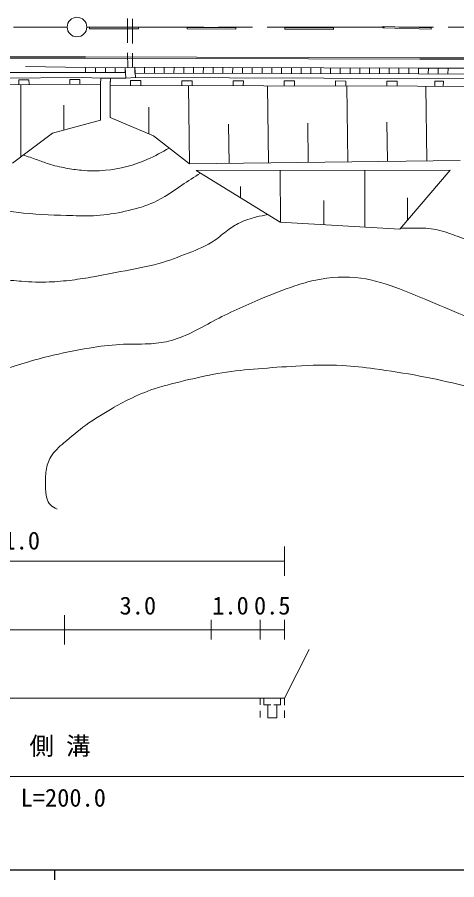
# Model space of a CAD drawing. Units: millimetres, scale not verified. Extents: x 40000 to 680000, y 20000 to 380000.
# Drawn here: x 164182 to 209147, y 204000 to 292224 of the extents above; entities that cross this region are included whole.
import ezdxf
from ezdxf.enums import TextEntityAlignment as Align

# ---------------------------------------------------------------- set-up
doc = ezdxf.new("R2010")
doc.units = ezdxf.units.MM
doc.header["$LTSCALE"] = 1000
doc.linetypes.add('CHAIN', pattern=[18.5, 12, -1.5, 3.5, -1.5])
for name, color, linetype, lineweight in [('M-BGD', 7, 'Continuous', 13), ('M-BMK', 2, 'CHAIN', 13), ('M-STR-HTXT', 7, 'Continuous', 13), ('M-STR-STR3', 7, 'Continuous', 13), ('M-TTL-BAND', 7, 'Continuous', 25)]:
    doc.layers.add(name, color=color, linetype=linetype, lineweight=lineweight)
doc.styles.add('ＭＳ ゴシック', font='')
doc.styles.get('ＭＳ ゴシック').set_extended_font_data('MS Gothic')

msp = doc.modelspace()

# ---------------------------------------------------------------- linework, layer by layer
at = {"layer": 'M-BGD'}
for p, q in [((175477, 292095), (175478, 289600)), ((175963, 292069), (175963, 289545)), ((171590, 291201), (176580, 291191)), ((171590, 291051), (171590, 291201)), ((176580, 291191), (176580, 291041)), ((181581, 291180), (186559, 291163)), ((181581, 291030), (181581, 291180)), ((186559, 291163), (186559, 291013)), ((191572, 291148), (196548, 291134)), ((191572, 290998), (191572, 291148)), ((201572, 291137), (201596, 291285)), ((201610, 291283), (201585, 291135)), ((201596, 291285), (201593, 291135)), ((201596, 291285), (201610, 291283)), ((206540, 291155), (201596, 291285)), ((206536, 291005), (206540, 291155)), ((176580, 291041), (171590, 291051)), ((186559, 291013), (181581, 291030)), ((196548, 290984), (191572, 290998)), ((196548, 291134), (196548, 290984)), ((201585, 291135), (201572, 291137)), ((201593, 291135), (206536, 291005)), ((175478, 288590), (175479, 287076)), ((175964, 288564), (175964, 287098)), ((171163, 288183), (122382, 288190)), ((171163, 288033), (122382, 288040)), ((205357, 288085), (171163, 288183)), ((205357, 287935), (171163, 288033)), ((219978, 288053), (205357, 288085)), ((219977, 287903), (205357, 287935)), ((165025, 287178), (171156, 287070)), ((171156, 287070), (171155, 286570)), ((171156, 287070), (175237, 287064)), ((172176, 287069), (172176, 286569)), ((173197, 287067), (173196, 286567)), ((174217, 287066), (174216, 286566)), ((176217, 287110), (175237, 287064)), ((175237, 287064), (175237, 286564)), ((175237, 287064), (175286, 286005)), ((176217, 287110), (176215, 286510)), ((176266, 286050), (176217, 287110)), ((176217, 287110), (205235, 287029)), ((177218, 287107), (177216, 286507)), ((178218, 287104), (178217, 286504)), ((179219, 287101), (179217, 286501)), ((180220, 287099), (180218, 286499)), ((181220, 287096), (181218, 286496)), ((182221, 287093), (182219, 286493)), ((183221, 287090), (183220, 286490)), ((184222, 287087), (184220, 286487)), ((185223, 287085), (185221, 286485)), ((186223, 287082), (186221, 286482)), ((187224, 287079), (187222, 286479)), ((188224, 287076), (188223, 286476)), ((189225, 287073), (189223, 286473)), ((190226, 287071), (190224, 286471)), ((191226, 287068), (191225, 286468)), ((192227, 287065), (192225, 286465)), ((193227, 287062), (193226, 286462)), ((194228, 287060), (194226, 286460)), ((195229, 287057), (195227, 286457)), ((196229, 287054), (196228, 286454)), ((197230, 287051), (197228, 286451)), ((198230, 287048), (198229, 286448)), ((199231, 287046), (199229, 286446)), ((200232, 287043), (200230, 286443)), ((201232, 287040), (201231, 286440)), ((202233, 287037), (202231, 286437)), ((203233, 287034), (203232, 286434)), ((204234, 287032), (204232, 286432)), ((205235, 287029), (205233, 286429)), ((205236, 287029), (205233, 286429)), ((205235, 287029), (218313, 286962)), ((206242, 287024), (206239, 286424)), ((207248, 287019), (207245, 286419)), ((208254, 287013), (208251, 286413)), ((171155, 286570), (120529, 286650)), ((170901, 286052), (120530, 285710)), ((169554, 285856), (170597, 285862)), ((169554, 285856), (169557, 285356)), ((170597, 285862), (170600, 285363)), ((170901, 286052), (172732, 285994)), ((171155, 286570), (175237, 286564)), ((172732, 285994), (172687, 285376)), ((175286, 286005), (172732, 285994)), ((173678, 285243), (173716, 285998)), ((175286, 286005), (176266, 286050)), ((176215, 286510), (205233, 286429)), ((176266, 286050), (205162, 285961)), ((205162, 285961), (218308, 285883)), ((205233, 286429), (218310, 286362)), ((172687, 285376), (120531, 285036)), ((164339, 285822), (165382, 285829)), ((164339, 285822), (164342, 285322)), ((164544, 277954), (164542, 285323)), ((165382, 285829), (165385, 285329)), ((172714, 281691), (172714, 285669)), ((205140, 285189), (173678, 285243)), ((173691, 285674), (173691, 281970)), ((175777, 285740), (175776, 285240)), ((175777, 285740), (176825, 285738)), ((176825, 285738), (176824, 285238)), ((181020, 285731), (181019, 285231)), ((181020, 285731), (182069, 285729)), ((181693, 285230), (181800, 277218)), ((182069, 285729), (182068, 285229)), ((186264, 285722), (186263, 285222)), ((186264, 285722), (187313, 285720)), ((187313, 285720), (187312, 285220)), ((189899, 277326), (189793, 285216)), ((191507, 285713), (191507, 285213)), ((191507, 285713), (192556, 285711)), ((192556, 285711), (192555, 285211)), ((196751, 285704), (196750, 285204)), ((196751, 285704), (197800, 285702)), ((197800, 285702), (197799, 285202)), ((197998, 277434), (197894, 285202)), ((201995, 285694), (201994, 285194)), ((201995, 285694), (203043, 285693)), ((203043, 285693), (203042, 285193)), ((218308, 285099), (205140, 285189)), ((206097, 277543), (205995, 285183)), ((206899, 285677), (206896, 285177)), ((206899, 285677), (207777, 285671)), ((207777, 285671), (207773, 285171)), ((168943, 280662), (168942, 283243)), ((177658, 280294), (177651, 283039)), ((167779, 280364), (172714, 281691)), ((173691, 281970), (178137, 280078)), ((202048, 277488), (201994, 281488)), ((185849, 277272), (185796, 281271)), ((193949, 277380), (193895, 281380)), ((163680, 277310), (167779, 280364)), ((178137, 280078), (181800, 277218)), ((181800, 277218), (209493, 277588)), ((208466, 276583), (182491, 276551)), ((182491, 276551), (191074, 271247)), ((191091, 276562), (191101, 271245)), ((199746, 276572), (199740, 270746)), ((203323, 270539), (208466, 276583)), ((187029, 273746), (187027, 274923)), ((204091, 271442), (204093, 273763)), ((195540, 270989), (195543, 273493)), ((191074, 271247), (203323, 270539))]:
    msp.add_line(p, q, dxfattribs=at)
msp.add_circle((170295, 291224), 1000, dxfattribs=at)
for points, knots in [([(164788, 278136), (165256, 277982), (165724, 277829), (166187, 277660), (166584, 277515), (166977, 277359), (167379, 277230), (167962, 277042), (168563, 276911), (169167, 276799), (169694, 276702), (170223, 276618), (170756, 276568), (171568, 276491), (172389, 276492), (173205, 276568), (174687, 276705), (176153, 277089), (177508, 277693), (178267, 278031), (178991, 278439), (179714, 278846)], [0, 0, 0, 0, 1, 1, 1, 2, 2, 2, 3, 3, 3, 4, 4, 4, 5, 5, 5, 6, 6, 6, 7, 7, 7, 7]), ([(161014, 272930), (161600, 272773), (162185, 272616), (162778, 272496), (163455, 272359), (164142, 272268), (164830, 272198), (166502, 272028), (168179, 271975), (169862, 271933), (170801, 271910), (171743, 271890), (172675, 271966), (173655, 272047), (174624, 272235), (175588, 272463), (176473, 272672), (177354, 272915), (178170, 273291), (179178, 273754), (180089, 274421), (181017, 275045), (181649, 275470), (182290, 275875), (182930, 276279)], [0, 0, 0, 0, 1, 1, 1, 2, 2, 2, 3, 3, 3, 4, 4, 4, 5, 5, 5, 6, 6, 6, 7, 7, 7, 8, 8, 8, 8]), ([(203413, 270646), (204008, 270653), (204603, 270660), (205199, 270662), (205554, 270663), (205910, 270663), (206262, 270629), (206955, 270562), (207634, 270366), (208298, 270146), (208895, 269949), (209481, 269732), (210058, 269490), (210812, 269175), (211553, 268816), (212245, 268382), (212645, 268131), (213030, 267854), (213448, 267632), (214042, 267316), (214704, 267108), (215372, 267040), (215979, 266979), (216591, 267032), (217201, 267075), (218274, 267150), (219342, 267194), (220410, 267282), (221965, 267410), (223521, 267633), (225034, 268007), (226253, 268307), (227446, 268706), (228636, 269115), (229685, 269475), (230732, 269843), (231729, 270319), (232527, 270699), (233292, 271147), (234075, 271561), (235054, 272078), (236061, 272540), (237078, 272976), (238740, 273688), (240431, 274330), (242123, 274971)], [0, 0, 0, 0, 1, 1, 1, 2, 2, 2, 3, 3, 3, 4, 4, 4, 5, 5, 5, 6, 6, 6, 7, 7, 7, 8, 8, 8, 9, 9, 9, 10, 10, 10, 11, 11, 11, 12, 12, 12, 13, 13, 13, 14, 14, 14, 15, 15, 15, 15]), ([(149703, 244227), (149435, 244511), (149168, 244796), (148875, 245055), (148540, 245350), (148173, 245612), (147849, 245915), (146999, 246710), (146451, 247787), (145830, 248795), (145394, 249501), (144923, 250173), (144572, 250914), (144209, 251679), (143975, 252518), (143877, 253363), (143822, 253836), (143809, 254311), (143844, 254787), (143876, 255227), (143948, 255668), (144108, 256077), (144414, 256858), (145039, 257527), (145763, 257964), (146281, 258277), (146850, 258470), (147419, 258659), (147863, 258807), (148308, 258952), (148743, 259123), (149426, 259392), (150082, 259724), (150729, 260083), (151364, 260435), (151989, 260812), (152516, 261308), (152784, 261559), (153027, 261842), (153311, 262069), (153736, 262409), (154253, 262625), (154734, 262897), (155416, 263281), (156027, 263776), (156708, 264142), (157343, 264483), (158039, 264712), (158739, 264916), (159384, 265103), (160032, 265270), (160692, 265346), (161283, 265414), (161883, 265410), (162480, 265379), (163200, 265342), (163914, 265267), (164632, 265214), (165567, 265145), (166508, 265114), (167445, 265147), (168231, 265176), (169015, 265249), (169796, 265346), (170527, 265437), (171255, 265549), (171980, 265677), (172909, 265841), (173832, 266031), (174761, 266207), (176070, 266455), (177390, 266674), (178667, 267034), (179688, 267323), (180682, 267701), (181679, 268094), (182623, 268464), (183570, 268847), (184394, 269418), (184850, 269734), (185270, 270108), (185718, 270444), (186103, 270733), (186511, 270994), (186942, 271205), (187488, 271472), (188072, 271658), (188664, 271801), (189038, 271892), (189416, 271965), (189793, 272039)], [0, 0, 0, 0, 1, 1, 1, 2, 2, 2, 3, 3, 3, 4, 4, 4, 5, 5, 5, 6, 6, 6, 7, 7, 7, 8, 8, 8, 9, 9, 9, 10, 10, 10, 11, 11, 11, 12, 12, 12, 13, 13, 13, 14, 14, 14, 15, 15, 15, 16, 16, 16, 17, 17, 17, 18, 18, 18, 19, 19, 19, 20, 20, 20, 21, 21, 21, 22, 22, 22, 23, 23, 23, 24, 24, 24, 25, 25, 25, 26, 26, 26, 27, 27, 27, 28, 28, 28, 29, 29, 29, 30, 30, 30, 30]), ([(158336, 244523), (157873, 245162), (157409, 245802), (157049, 246505), (156797, 246997), (156595, 247520), (156486, 248061), (156301, 248981), (156386, 249951), (156619, 250874), (156823, 251681), (157140, 252453), (157612, 253125), (158111, 253836), (158784, 254436), (159532, 254880), (160296, 255333), (161139, 255622), (161981, 255906), (163759, 256504), (165535, 257073), (167344, 257528), (168729, 257876), (170133, 258158), (171548, 258388), (172591, 258559), (173640, 258701), (174693, 258753), (175672, 258800), (176654, 258768), (177639, 258819), (178319, 258854), (179001, 258928), (179658, 259084), (181273, 259467), (182739, 260347), (184226, 261136), (185822, 261983), (187442, 262726), (189092, 263420), (190234, 263900), (191390, 264356), (192568, 264744), (193275, 264977), (193989, 265186), (194719, 265340), (196225, 265658), (197798, 265745), (199320, 265538), (200683, 265354), (202005, 264934), (203293, 264446), (204198, 264104), (205085, 263728), (205974, 263354), (208561, 262265), (211155, 261194), (213753, 260110), (214583, 259763), (215413, 259416), (216269, 259150), (217512, 258763), (218808, 258550), (220109, 258388), (222135, 258137), (224174, 258012), (226199, 258124), (227117, 258174), (228031, 258273), (228947, 258388), (230786, 258621), (232631, 258920), (234376, 259514), (235732, 259975), (237029, 260615), (238315, 261268), (240478, 262368), (242613, 263508), (244836, 264446), (245738, 264827), (246655, 265174), (247583, 265505), (248515, 265837), (249459, 266153), (250430, 266300), (251181, 266414), (251949, 266426), (252714, 266432), (253866, 266441), (255013, 266434), (256157, 266498), (258268, 266617), (260365, 266980), (262479, 267194), (264141, 267362), (265814, 267437), (267478, 267359), (268759, 267299), (270036, 267147), (271313, 266995)], [0, 0, 0, 0, 1, 1, 1, 2, 2, 2, 3, 3, 3, 4, 4, 4, 5, 5, 5, 6, 6, 6, 7, 7, 7, 8, 8, 8, 9, 9, 9, 10, 10, 10, 11, 11, 11, 12, 12, 12, 13, 13, 13, 14, 14, 14, 15, 15, 15, 16, 16, 16, 17, 17, 17, 18, 18, 18, 19, 19, 19, 20, 20, 20, 21, 21, 21, 22, 22, 22, 23, 23, 23, 24, 24, 24, 25, 25, 25, 26, 26, 26, 27, 27, 27, 28, 28, 28, 29, 29, 29, 30, 30, 30, 31, 31, 31, 32, 32, 32, 33, 33, 33, 33]), ([(168256, 241912), (168010, 242036), (167764, 242160), (167580, 242351), (167404, 242534), (167285, 242777), (167209, 243027), (167082, 243441), (167074, 243872), (167069, 244301), (167062, 244825), (167059, 245346), (167141, 245865), (167217, 246349), (167368, 246832), (167614, 247250), (167948, 247817), (168457, 248266), (168965, 248702), (169697, 249332), (170426, 249936), (171195, 250493), (172057, 251117), (172970, 251682), (173898, 252216), (174475, 252548), (175057, 252868), (175654, 253162), (176475, 253565), (177322, 253918), (178188, 254209), (179348, 254599), (180542, 254878), (181735, 255155), (182868, 255418), (184001, 255680), (185147, 255864), (186365, 256061), (187598, 256170), (188830, 256270), (190113, 256374), (191395, 256466), (192681, 256540), (194268, 256631), (195860, 256694), (197444, 256608), (198540, 256548), (199632, 256416), (200721, 256270), (202282, 256060), (203837, 255818), (205383, 255527), (206868, 255247), (208344, 254920), (209809, 254547), (210484, 254375), (211157, 254193), (211836, 254040), (213248, 253722), (214687, 253530), (216126, 253365), (217678, 253186), (219230, 253037), (220789, 252925), (223160, 252755), (225546, 252668), (227917, 252824), (229547, 252931), (231170, 253153), (232781, 253432), (234741, 253771), (236682, 254195), (238626, 254614), (240007, 254912), (241389, 255208), (242748, 255594), (243720, 255871), (244681, 256194), (245619, 256574), (246653, 256992), (247658, 257479), (248693, 257891), (249969, 258400), (251290, 258794), (252612, 259175), (253419, 259408), (254227, 259635), (255045, 259817), (255848, 259996), (256662, 260132), (257477, 260256), (258610, 260430), (259745, 260582), (260889, 260662), (261901, 260732), (262920, 260746), (263930, 260662), (265144, 260560), (266344, 260316), (267544, 260087), (268904, 259828), (270265, 259587), (271626, 259347)], [0, 0, 0, 0, 1, 1, 1, 2, 2, 2, 3, 3, 3, 4, 4, 4, 5, 5, 5, 6, 6, 6, 7, 7, 7, 8, 8, 8, 9, 9, 9, 10, 10, 10, 11, 11, 11, 12, 12, 12, 13, 13, 13, 14, 14, 14, 15, 15, 15, 16, 16, 16, 17, 17, 17, 18, 18, 18, 19, 19, 19, 20, 20, 20, 21, 21, 21, 22, 22, 22, 23, 23, 23, 24, 24, 24, 25, 25, 25, 26, 26, 26, 27, 27, 27, 28, 28, 28, 29, 29, 29, 30, 30, 30, 31, 31, 31, 32, 32, 32, 33, 33, 33, 34, 34, 34, 34])]:
    msp.add_open_spline(points, degree=3, knots=knots, dxfattribs=at)
at = {"layer": 'M-BMK'}
for p, q in [((71295, 291224), (169236, 291224)), ((171265, 291224), (269295, 291224))]:
    msp.add_line(p, q, dxfattribs=at)
at = {"layer": 'M-STR-HTXT'}
for p, q in [((191525, 235078), (191525, 238078)), ((136525, 236578), (191525, 236578)), ((169025, 231078), (169025, 228078)), ((184025, 230578), (184025, 228578)), ((189025, 230578), (189025, 228578)), ((191525, 228578), (191525, 230578)), ((169025, 229578), (154025, 229578)), ((184025, 229578), (169025, 229578)), ((184025, 229578), (189025, 229578)), ((191525, 229578), (189025, 229578)), ((194050, 227565), (191525, 222578)), ((189025, 222578), (151525, 222578)), ((189025, 222578), (191025, 222578)), ((189025, 222578), (189025, 221888)), ((189425, 222578), (189425, 221880)), ((191525, 222578), (191025, 222578)), ((191125, 222578), (191125, 221880)), ((191525, 222578), (191525, 221854)), ((189425, 221880), (189825, 221880)), ((189825, 221880), (190111, 221880)), ((189825, 221880), (189825, 220578)), ((190439, 221880), (190725, 221880)), ((191125, 221880), (190725, 221880)), ((190725, 221880), (190725, 220578)), ((189025, 221279), (189025, 220585)), ((190725, 220578), (189825, 220578)), ((191525, 221329), (191525, 220568))]:
    msp.add_line(p, q, dxfattribs=at)
at = {"layer": 'M-STR-STR3'}
msp.add_line((70377, 214578), (270491, 214578), dxfattribs=at)
at = {"layer": 'M-TTL-BAND'}
for p, q in [((40000, 205000), (579000, 205000)), ((168000, 205000), (168000, 204000))]:
    msp.add_line(p, q, dxfattribs=at)

# ---------------------------------------------------------------- texts
at = {"layer": 'M-STR-HTXT', "style": 'ＭＳ ゴシック'}
for s, p in [('11.0', (161525, 237230)), ('3.0', (174650, 230578)), ('1.0', (184128, 230578)), ('0.5', (188400, 230578))]:
    msp.add_text(s, height=1833, dxfattribs=at).set_placement(p, align=Align.BOTTOM_LEFT)
at = {"layer": 'M-STR-STR3', "style": 'ＭＳ ゴシック'}
for s, p in [('側 溝', (165433, 216222)), ('L=200.0', (164527, 210925))]:
    msp.add_text(s, height=1833, dxfattribs=at).set_placement(p, align=Align.BOTTOM_LEFT)

doc.saveas('drawing.dxf')
